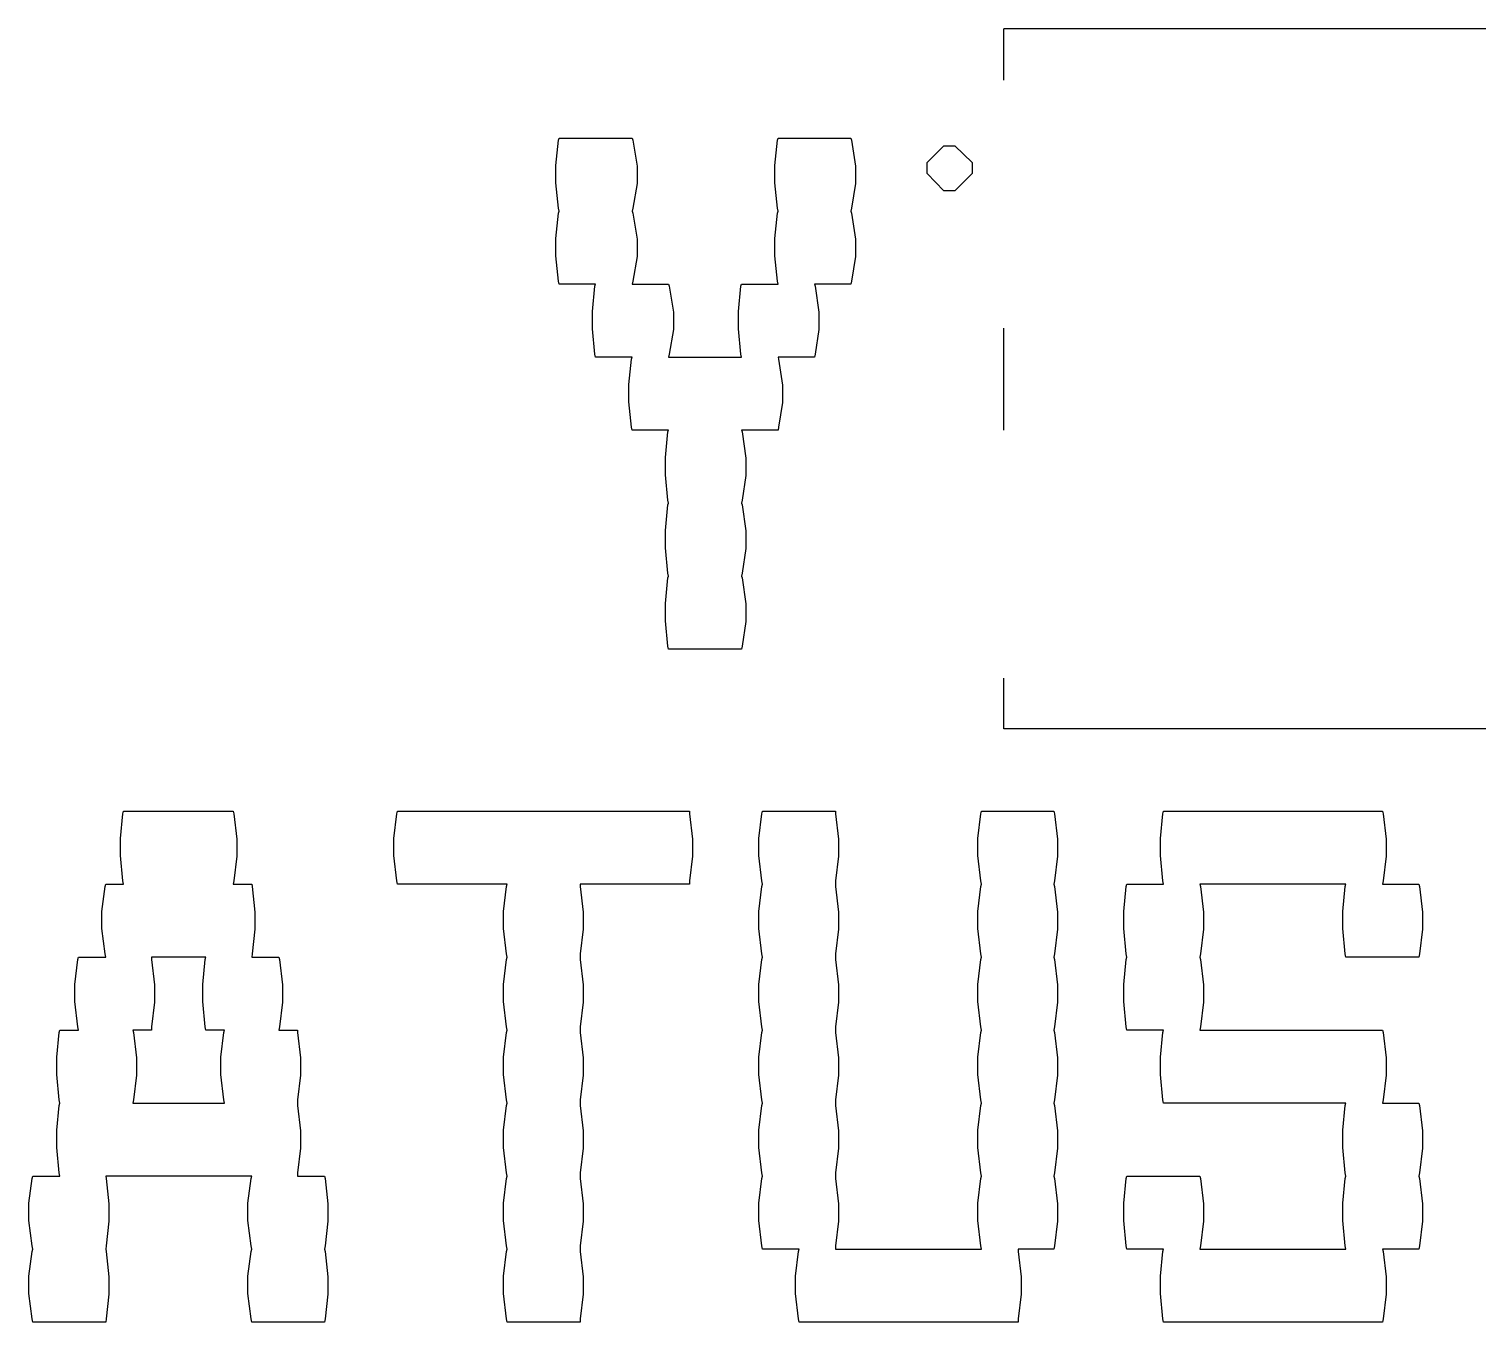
# Model space of a CAD drawing. Extents: x 0 to 132, y 0 to 98.
# Drawn here: x 34.645 to 37.871, y 54.527 to 57.409 of the extents above; entities that cross this region are included whole.
import ezdxf

# ---------------------------------------------------------------- set-up
doc = ezdxf.new("R2010")
doc.units = 0
doc.layers.get('0').update_dxf_attribs({"linetype": 'CONTINUOUS'})

msp = doc.modelspace()

# ---------------------------------------------------------------- linework, layer by layer
at = {"color": 0}
for p, q in [((36.8169, 57.2946), (36.8169, 57.4089)), ((38.4761, 57.4089), (36.8169, 57.4089)), ((35.8193, 57.1045), (35.8249, 57.1609)), ((35.8249, 57.1609), (35.8263, 57.1652)), ((35.8263, 57.1652), (35.989, 57.1652)), ((35.989, 57.1652), (35.9904, 57.1609)), ((35.9904, 57.1609), (35.9999, 57.1031)), ((36.3072, 57.1045), (36.3128, 57.1609)), ((36.3128, 57.1609), (36.3142, 57.1652)), ((36.3142, 57.1652), (36.4765, 57.1652)), ((36.4765, 57.1652), (36.4779, 57.1609)), ((36.4779, 57.1609), (36.4864, 57.1031)), ((36.6462, 57.1115), (36.6832, 57.1486)), ((36.6832, 57.1486), (36.6959, 57.1486)), ((36.6959, 57.1486), (36.7083, 57.1486)), ((36.7083, 57.1486), (36.7467, 57.1115)), ((35.8193, 57.084), (35.8193, 57.1045)), ((35.9999, 57.1031), (35.9999, 57.084)), ((36.3072, 57.084), (36.3072, 57.1045)), ((36.4864, 57.1031), (36.4864, 57.084)), ((36.6462, 57.0988), (36.6462, 57.1115)), ((36.7467, 57.1115), (36.7467, 57.0988)), ((35.8193, 57.066), (35.8193, 57.084)), ((35.9999, 57.084), (35.9999, 57.0646)), ((36.3072, 57.066), (36.3072, 57.084)), ((36.4864, 57.084), (36.4864, 57.0646)), ((36.6462, 57.0865), (36.6462, 57.0988)), ((36.6832, 57.048), (36.6462, 57.0865)), ((36.7467, 57.0865), (36.7083, 57.048)), ((36.7467, 57.0988), (36.7467, 57.0865)), ((35.8249, 57.0096), (35.8193, 57.066)), ((35.9999, 57.0646), (35.9904, 57.0096)), ((36.3128, 57.0096), (36.3072, 57.066)), ((36.4864, 57.0646), (36.4779, 57.0096)), ((36.6959, 57.048), (36.6832, 57.048)), ((36.7083, 57.048), (36.6959, 57.048)), ((35.8263, 57.0025), (35.8249, 57.0096)), ((35.9904, 57.0096), (35.989, 57.0025)), ((36.3142, 57.0025), (36.3128, 57.0096)), ((36.4779, 57.0096), (36.4765, 57.0025)), ((35.8193, 56.9419), (35.8249, 56.9983)), ((35.8249, 56.9983), (35.8263, 57.0025)), ((35.989, 57.0025), (35.9904, 56.9983)), ((35.9904, 56.9983), (35.9999, 56.9405)), ((36.3072, 56.9419), (36.3128, 56.9983)), ((36.3128, 56.9983), (36.3142, 57.0025)), ((36.4765, 57.0025), (36.4779, 56.9983)), ((36.4779, 56.9983), (36.4864, 56.9405)), ((35.8193, 56.9214), (35.8193, 56.9419)), ((36.3072, 56.9214), (36.3072, 56.9419)), ((35.8193, 56.9034), (35.8193, 56.9214)), ((35.9999, 56.9405), (35.9999, 56.9214)), ((35.9999, 56.9214), (35.9999, 56.902)), ((36.3072, 56.9034), (36.3072, 56.9214)), ((36.4864, 56.9405), (36.4864, 56.9214)), ((36.4864, 56.9214), (36.4864, 56.902)), ((35.8249, 56.847), (35.8193, 56.9034)), ((35.9999, 56.902), (35.9904, 56.847)), ((36.3128, 56.847), (36.3072, 56.9034)), ((36.4864, 56.902), (36.4779, 56.847)), ((35.8263, 56.8399), (35.8249, 56.847)), ((35.9904, 56.847), (35.989, 56.8399)), ((36.3142, 56.8399), (36.3128, 56.847)), ((36.4779, 56.847), (36.4765, 56.8399)), ((35.9075, 56.8399), (35.8263, 56.8399)), ((35.9008, 56.7792), (35.9061, 56.8357)), ((35.9061, 56.8357), (35.9075, 56.8399)), ((35.989, 56.8399), (36.0701, 56.8399)), ((36.0701, 56.8399), (36.0715, 56.8357)), ((36.0715, 56.8357), (36.0811, 56.7778)), ((36.226, 56.7792), (36.2313, 56.8357)), ((36.2313, 56.8357), (36.2327, 56.8399)), ((36.2327, 56.8399), (36.3142, 56.8399)), ((36.4765, 56.8399), (36.3954, 56.8399)), ((36.3954, 56.8399), (36.3968, 56.8357)), ((36.3968, 56.8357), (36.4049, 56.7778)), ((35.9008, 56.7588), (35.9008, 56.7792)), ((35.9008, 56.7408), (35.9008, 56.7588)), ((36.0811, 56.7778), (36.0811, 56.7588)), ((36.0811, 56.7588), (36.0811, 56.7394)), ((36.226, 56.7588), (36.226, 56.7792)), ((36.226, 56.7408), (36.226, 56.7588)), ((36.4049, 56.7778), (36.4049, 56.7588)), ((36.4049, 56.7588), (36.4049, 56.7394)), ((35.9061, 56.6843), (35.9008, 56.7408)), ((36.0811, 56.7394), (36.0715, 56.6843)), ((36.2313, 56.6843), (36.226, 56.7408)), ((36.4049, 56.7394), (36.3968, 56.6843)), ((36.8169, 56.5146), (36.8169, 56.7422)), ((35.9075, 56.6773), (35.9061, 56.6843)), ((36.0715, 56.6843), (36.0701, 56.6773)), ((36.2327, 56.6773), (36.2313, 56.6843)), ((36.3968, 56.6843), (36.3954, 56.6773)), ((35.989, 56.6773), (35.9075, 56.6773)), ((35.9819, 56.6166), (35.9876, 56.673)), ((35.9876, 56.673), (35.989, 56.6773)), ((36.0701, 56.6773), (36.2327, 56.6773)), ((36.3954, 56.6773), (36.3142, 56.6773)), ((36.3142, 56.6773), (36.3153, 56.673)), ((36.3153, 56.673), (36.3238, 56.6152)), ((35.9819, 56.5961), (35.9819, 56.6166)), ((35.9819, 56.5781), (35.9819, 56.5961)), ((36.3238, 56.6152), (36.3238, 56.5961)), ((36.3238, 56.5961), (36.3238, 56.5767)), ((35.9876, 56.5217), (35.9819, 56.5781)), ((36.3238, 56.5767), (36.3153, 56.5217)), ((35.989, 56.5146), (35.9876, 56.5217)), ((36.0701, 56.5146), (35.989, 56.5146)), ((36.0634, 56.454), (36.0687, 56.5108)), ((36.0687, 56.5108), (36.0701, 56.5146)), ((36.3142, 56.5146), (36.2327, 56.5146)), ((36.2327, 56.5146), (36.2342, 56.5108)), ((36.2342, 56.5108), (36.2423, 56.4526)), ((36.3153, 56.5217), (36.3142, 56.5146)), ((36.0634, 56.4335), (36.0634, 56.454)), ((36.0634, 56.4155), (36.0634, 56.4335)), ((36.2423, 56.4526), (36.2423, 56.4335)), ((36.2423, 56.4335), (36.2423, 56.4141)), ((36.0687, 56.3591), (36.0634, 56.4155)), ((36.2423, 56.4141), (36.2342, 56.3591)), ((36.0634, 56.2913), (36.0687, 56.3481)), ((36.0701, 56.352), (36.0687, 56.3591)), ((36.0687, 56.3481), (36.0701, 56.352)), ((36.2342, 56.3591), (36.2327, 56.352)), ((36.2327, 56.352), (36.2342, 56.3481)), ((36.2342, 56.3481), (36.2423, 56.2903)), ((36.0634, 56.2709), (36.0634, 56.2913)), ((36.0634, 56.2529), (36.0634, 56.2709)), ((36.2423, 56.2903), (36.2423, 56.2709)), ((36.2423, 56.2709), (36.2423, 56.2515)), ((36.0687, 56.1964), (36.0634, 56.2529)), ((36.2423, 56.2515), (36.2342, 56.1964)), ((36.0634, 56.1287), (36.0687, 56.1855)), ((36.0701, 56.1894), (36.0687, 56.1964)), ((36.0687, 56.1855), (36.0701, 56.1894)), ((36.2342, 56.1964), (36.2327, 56.1894)), ((36.2327, 56.1894), (36.2342, 56.1855)), ((36.2342, 56.1855), (36.2423, 56.1277)), ((36.0634, 56.1082), (36.0634, 56.1287)), ((36.0634, 56.0903), (36.0634, 56.1082)), ((36.2423, 56.1277), (36.2423, 56.1082)), ((36.2423, 56.1082), (36.2423, 56.0888)), ((36.0687, 56.0338), (36.0634, 56.0903)), ((36.2423, 56.0888), (36.2342, 56.0338)), ((36.0701, 56.0268), (36.0687, 56.0338)), ((36.2327, 56.0268), (36.0701, 56.0268)), ((36.2342, 56.0338), (36.2327, 56.0268)), ((36.8169, 55.8493), (36.8169, 55.9622)), ((38.4761, 55.8493), (36.8169, 55.8493)), ((34.8492, 55.6052), (34.8547, 55.6602)), ((34.8547, 55.6602), (34.8561, 55.6659)), ((34.8561, 55.6659), (35.1, 55.6659)), ((35.1, 55.6659), (35.1014, 55.6602)), ((35.1014, 55.6602), (35.1083, 55.6038)), ((35.4584, 55.6052), (35.4651, 55.6602)), ((35.4651, 55.6602), (35.4665, 55.6659)), ((35.4665, 55.6659), (36.117, 55.6659)), ((36.117, 55.6659), (36.117, 55.6602)), ((36.117, 55.6602), (36.1237, 55.6038)), ((36.2712, 55.6052), (36.2783, 55.6602)), ((36.2783, 55.6602), (36.2797, 55.6659)), ((36.2797, 55.6659), (36.4423, 55.6659)), ((36.4423, 55.6659), (36.4423, 55.6602)), ((36.4423, 55.6602), (36.449, 55.6038)), ((36.7591, 55.6052), (36.7661, 55.6602)), ((36.7661, 55.6602), (36.7676, 55.6659)), ((36.7676, 55.6659), (36.9288, 55.6659)), ((36.9288, 55.6659), (36.9302, 55.6602)), ((36.9302, 55.6602), (36.9369, 55.6038)), ((37.1658, 55.6052), (37.1711, 55.6602)), ((37.1711, 55.6602), (37.1725, 55.6659)), ((37.1725, 55.6659), (37.6604, 55.6659)), ((37.6604, 55.6659), (37.6619, 55.6602)), ((37.6619, 55.6602), (37.6686, 55.6038)), ((34.8492, 55.5847), (34.8492, 55.6052)), ((35.1083, 55.6038), (35.1083, 55.5847)), ((35.4584, 55.5847), (35.4584, 55.6052)), ((36.1237, 55.6038), (36.1237, 55.5847)), ((36.2712, 55.5847), (36.2712, 55.6052)), ((36.449, 55.6038), (36.449, 55.5847)), ((36.7591, 55.5847), (36.7591, 55.6052)), ((36.9369, 55.6038), (36.9369, 55.5847)), ((37.1658, 55.5847), (37.1658, 55.6052)), ((37.6686, 55.6038), (37.6686, 55.5847)), ((34.8492, 55.5667), (34.8492, 55.5847)), ((34.8547, 55.5103), (34.8492, 55.5667)), ((35.1083, 55.5653), (35.1014, 55.5103)), ((35.1083, 55.5847), (35.1083, 55.5653)), ((35.4584, 55.5667), (35.4584, 55.5847)), ((35.4651, 55.5103), (35.4584, 55.5667)), ((36.1237, 55.5653), (36.117, 55.5103)), ((36.1237, 55.5847), (36.1237, 55.5653)), ((36.2712, 55.5667), (36.2712, 55.5847)), ((36.2783, 55.5103), (36.2712, 55.5667)), ((36.449, 55.5653), (36.4423, 55.5103)), ((36.449, 55.5847), (36.449, 55.5653)), ((36.7591, 55.5667), (36.7591, 55.5847)), ((36.7661, 55.5103), (36.7591, 55.5667)), ((36.9369, 55.5653), (36.9302, 55.5103)), ((36.9369, 55.5847), (36.9369, 55.5653)), ((37.1658, 55.5667), (37.1658, 55.5847)), ((37.1711, 55.5103), (37.1658, 55.5667)), ((37.6686, 55.5653), (37.6619, 55.5103)), ((37.6686, 55.5847), (37.6686, 55.5653)), ((34.8079, 55.4426), (34.8148, 55.4976)), ((34.8148, 55.4976), (34.8161, 55.5032)), ((34.8161, 55.5032), (34.8561, 55.5032)), ((34.8561, 55.5032), (34.8547, 55.5103)), ((35.1014, 55.5103), (35.1, 55.5032)), ((35.1, 55.5032), (35.1414, 55.5032)), ((35.1414, 55.5032), (35.1427, 55.4976)), ((35.1427, 55.4976), (35.1482, 55.4411)), ((35.4665, 55.5032), (35.4651, 55.5103)), ((35.7106, 55.5032), (35.4665, 55.5032)), ((35.7022, 55.4426), (35.7092, 55.4976)), ((35.7092, 55.4976), (35.7106, 55.5032)), ((36.117, 55.5032), (35.8733, 55.5032)), ((35.8733, 55.5032), (35.8733, 55.4976)), ((35.8733, 55.4976), (35.88, 55.4411)), ((36.117, 55.5103), (36.117, 55.5032)), ((36.2712, 55.4426), (36.2783, 55.4976)), ((36.2797, 55.5032), (36.2783, 55.5103)), ((36.2783, 55.4976), (36.2797, 55.5032)), ((36.4423, 55.5103), (36.4423, 55.5032)), ((36.4423, 55.5032), (36.4423, 55.4976)), ((36.4423, 55.4976), (36.449, 55.4411)), ((36.7591, 55.4426), (36.7661, 55.4976)), ((36.7676, 55.5032), (36.7661, 55.5103)), ((36.7661, 55.4976), (36.7676, 55.5032)), ((36.9302, 55.5103), (36.9288, 55.5032)), ((36.9288, 55.5032), (36.9302, 55.4976)), ((36.9302, 55.4976), (36.9369, 55.4411)), ((37.0844, 55.4426), (37.09, 55.4976)), ((37.09, 55.4976), (37.0914, 55.5032)), ((37.0914, 55.5032), (37.1725, 55.5032)), ((37.1725, 55.5032), (37.1711, 55.5103)), ((37.5789, 55.5032), (37.254, 55.5032)), ((37.254, 55.5032), (37.2551, 55.4976)), ((37.2551, 55.4976), (37.2622, 55.4411)), ((37.5722, 55.4426), (37.5779, 55.4976)), ((37.5779, 55.4976), (37.5789, 55.5032)), ((37.6619, 55.5103), (37.6604, 55.5032)), ((37.6604, 55.5032), (37.7416, 55.5032)), ((37.7416, 55.5032), (37.743, 55.4976)), ((37.743, 55.4976), (37.75, 55.4411)), ((34.8079, 55.4221), (34.8079, 55.4426)), ((35.1482, 55.4411), (35.1482, 55.4221)), ((35.7022, 55.4221), (35.7022, 55.4426)), ((35.88, 55.4411), (35.88, 55.4221)), ((36.2712, 55.4221), (36.2712, 55.4426)), ((36.449, 55.4411), (36.449, 55.4221)), ((36.7591, 55.4221), (36.7591, 55.4426)), ((36.9369, 55.4411), (36.9369, 55.4221)), ((37.0844, 55.4221), (37.0844, 55.4426)), ((37.2622, 55.4411), (37.2622, 55.4221)), ((37.5722, 55.4221), (37.5722, 55.4426)), ((37.75, 55.4411), (37.75, 55.4221)), ((34.8079, 55.4041), (34.8079, 55.4221)), ((34.8148, 55.3477), (34.8079, 55.4041)), ((35.1482, 55.4027), (35.1427, 55.3477)), ((35.1482, 55.4221), (35.1482, 55.4027)), ((35.7022, 55.4041), (35.7022, 55.4221)), ((35.7092, 55.3477), (35.7022, 55.4041)), ((35.88, 55.4027), (35.8733, 55.3477)), ((35.88, 55.4221), (35.88, 55.4027)), ((36.2712, 55.4041), (36.2712, 55.4221)), ((36.2783, 55.3477), (36.2712, 55.4041)), ((36.449, 55.4027), (36.4423, 55.3477)), ((36.449, 55.4221), (36.449, 55.4027)), ((36.7591, 55.4041), (36.7591, 55.4221)), ((36.7661, 55.3477), (36.7591, 55.4041)), ((36.9369, 55.4027), (36.9302, 55.3477)), ((36.9369, 55.4221), (36.9369, 55.4027)), ((37.0844, 55.4041), (37.0844, 55.4221)), ((37.09, 55.3477), (37.0844, 55.4041)), ((37.2622, 55.4027), (37.2551, 55.3477)), ((37.2622, 55.4221), (37.2622, 55.4027)), ((37.5722, 55.4041), (37.5722, 55.4221)), ((37.5779, 55.3477), (37.5722, 55.4041)), ((37.75, 55.4027), (37.743, 55.3477)), ((37.75, 55.4221), (37.75, 55.4027)), ((34.7472, 55.2799), (34.7541, 55.335)), ((34.7541, 55.335), (34.7555, 55.3406)), ((34.7555, 55.3406), (34.8161, 55.3406)), ((34.8161, 55.3406), (34.8148, 55.3477)), ((35.0394, 55.3406), (34.9181, 55.3406)), ((34.9181, 55.3406), (34.9181, 55.335)), ((34.9181, 55.335), (34.925, 55.2785)), ((35.0325, 55.2799), (35.038, 55.335)), ((35.038, 55.335), (35.0394, 55.3406)), ((35.1427, 55.3477), (35.1414, 55.3406)), ((35.1414, 55.3406), (35.202, 55.3406)), ((35.202, 55.3406), (35.2034, 55.335)), ((35.2034, 55.335), (35.2103, 55.2785)), ((35.7022, 55.2799), (35.7092, 55.335)), ((35.7106, 55.3406), (35.7092, 55.3477)), ((35.7092, 55.335), (35.7106, 55.3406)), ((35.8733, 55.3477), (35.8733, 55.3406)), ((35.8733, 55.3406), (35.8733, 55.335)), ((35.8733, 55.335), (35.88, 55.2785)), ((36.2712, 55.2799), (36.2783, 55.335)), ((36.2797, 55.3406), (36.2783, 55.3477)), ((36.2783, 55.335), (36.2797, 55.3406)), ((36.4423, 55.3477), (36.4423, 55.3406)), ((36.4423, 55.3406), (36.4423, 55.335)), ((36.4423, 55.335), (36.449, 55.2785)), ((36.7591, 55.2799), (36.7661, 55.335)), ((36.7676, 55.3406), (36.7661, 55.3477)), ((36.7661, 55.335), (36.7676, 55.3406)), ((36.9302, 55.3477), (36.9288, 55.3406)), ((36.9288, 55.3406), (36.9302, 55.335)), ((36.9302, 55.335), (36.9369, 55.2785)), ((37.0844, 55.2799), (37.09, 55.335)), ((37.0914, 55.3406), (37.09, 55.3477)), ((37.09, 55.335), (37.0914, 55.3406)), ((37.2551, 55.3477), (37.254, 55.3406)), ((37.254, 55.3406), (37.2551, 55.335)), ((37.2551, 55.335), (37.2622, 55.2785)), ((37.5789, 55.3406), (37.5779, 55.3477)), ((37.7416, 55.3406), (37.5789, 55.3406)), ((37.743, 55.3477), (37.7416, 55.3406)), ((34.7472, 55.2595), (34.7472, 55.2799)), ((34.925, 55.2785), (34.925, 55.2595)), ((35.0325, 55.2595), (35.0325, 55.2799)), ((35.2103, 55.2785), (35.2103, 55.2595)), ((35.7022, 55.2595), (35.7022, 55.2799)), ((35.88, 55.2785), (35.88, 55.2595)), ((36.2712, 55.2595), (36.2712, 55.2799)), ((36.449, 55.2785), (36.449, 55.2595)), ((36.7591, 55.2595), (36.7591, 55.2799)), ((36.9369, 55.2785), (36.9369, 55.2595)), ((37.0844, 55.2595), (37.0844, 55.2799)), ((37.2622, 55.2785), (37.2622, 55.2595)), ((34.7472, 55.2415), (34.7472, 55.2595)), ((34.7541, 55.185), (34.7472, 55.2415)), ((34.925, 55.2401), (34.9181, 55.185)), ((34.925, 55.2595), (34.925, 55.2401)), ((35.0325, 55.2415), (35.0325, 55.2595)), ((35.038, 55.185), (35.0325, 55.2415)), ((35.2103, 55.2401), (35.2034, 55.185)), ((35.2103, 55.2595), (35.2103, 55.2401)), ((35.7022, 55.2415), (35.7022, 55.2595)), ((35.7092, 55.185), (35.7022, 55.2415)), ((35.88, 55.2401), (35.8733, 55.185)), ((35.88, 55.2595), (35.88, 55.2401)), ((36.2712, 55.2415), (36.2712, 55.2595)), ((36.2783, 55.185), (36.2712, 55.2415)), ((36.449, 55.2401), (36.4423, 55.185)), ((36.449, 55.2595), (36.449, 55.2401)), ((36.7591, 55.2415), (36.7591, 55.2595)), ((36.7661, 55.185), (36.7591, 55.2415)), ((36.9369, 55.2401), (36.9302, 55.185)), ((36.9369, 55.2595), (36.9369, 55.2401)), ((37.0844, 55.2415), (37.0844, 55.2595)), ((37.09, 55.185), (37.0844, 55.2415)), ((37.2622, 55.2401), (37.2551, 55.185)), ((37.2622, 55.2595), (37.2622, 55.2401)), ((34.7073, 55.1173), (34.7128, 55.1727)), ((34.7128, 55.1727), (34.7141, 55.178)), ((34.7141, 55.178), (34.7555, 55.178)), ((34.7555, 55.178), (34.7541, 55.185)), ((34.9181, 55.178), (34.8768, 55.178)), ((34.8768, 55.178), (34.8782, 55.1727)), ((34.8782, 55.1727), (34.885, 55.1159)), ((34.9181, 55.185), (34.9181, 55.178)), ((35.0394, 55.178), (35.038, 55.185)), ((35.0807, 55.178), (35.0394, 55.178)), ((35.0725, 55.1173), (35.0793, 55.1727)), ((35.0793, 55.1727), (35.0807, 55.178)), ((35.2034, 55.185), (35.202, 55.178)), ((35.202, 55.178), (35.2433, 55.178)), ((35.2433, 55.178), (35.2433, 55.1727)), ((35.2433, 55.1727), (35.2502, 55.1159)), ((35.7022, 55.1173), (35.7092, 55.1727)), ((35.7106, 55.178), (35.7092, 55.185)), ((35.7092, 55.1727), (35.7106, 55.178)), ((35.8733, 55.185), (35.8733, 55.178)), ((35.8733, 55.178), (35.8733, 55.1727)), ((35.8733, 55.1727), (35.88, 55.1159)), ((36.2712, 55.1173), (36.2783, 55.1727)), ((36.2797, 55.178), (36.2783, 55.185)), ((36.2783, 55.1727), (36.2797, 55.178)), ((36.4423, 55.185), (36.4423, 55.178)), ((36.4423, 55.178), (36.4423, 55.1727)), ((36.4423, 55.1727), (36.449, 55.1159)), ((36.7591, 55.1173), (36.7661, 55.1727)), ((36.7676, 55.178), (36.7661, 55.185)), ((36.7661, 55.1727), (36.7676, 55.178)), ((36.9302, 55.185), (36.9288, 55.178)), ((36.9288, 55.178), (36.9302, 55.1727)), ((36.9302, 55.1727), (36.9369, 55.1159)), ((37.0914, 55.178), (37.09, 55.185)), ((37.1725, 55.178), (37.0914, 55.178)), ((37.1658, 55.1173), (37.1711, 55.1727)), ((37.1711, 55.1727), (37.1725, 55.178)), ((37.2551, 55.185), (37.254, 55.178)), ((37.254, 55.178), (37.6604, 55.178)), ((37.6604, 55.178), (37.6619, 55.1727)), ((37.6619, 55.1727), (37.6686, 55.1159)), ((34.7073, 55.0968), (34.7073, 55.1173)), ((34.885, 55.1159), (34.885, 55.0968)), ((35.0725, 55.0968), (35.0725, 55.1173)), ((35.2502, 55.1159), (35.2502, 55.0968)), ((35.7022, 55.0968), (35.7022, 55.1173)), ((35.88, 55.1159), (35.88, 55.0968)), ((36.2712, 55.0968), (36.2712, 55.1173)), ((36.449, 55.1159), (36.449, 55.0968)), ((36.7591, 55.0968), (36.7591, 55.1173)), ((36.9369, 55.1159), (36.9369, 55.0968)), ((37.1658, 55.0968), (37.1658, 55.1173)), ((37.6686, 55.1159), (37.6686, 55.0968)), ((34.7073, 55.0788), (34.7073, 55.0968)), ((34.7128, 55.0224), (34.7073, 55.0788)), ((34.885, 55.0774), (34.8782, 55.0224)), ((34.885, 55.0968), (34.885, 55.0774)), ((35.0725, 55.0788), (35.0725, 55.0968)), ((35.0793, 55.0224), (35.0725, 55.0788)), ((35.2502, 55.0774), (35.2433, 55.0224)), ((35.2502, 55.0968), (35.2502, 55.0774)), ((35.7022, 55.0788), (35.7022, 55.0968)), ((35.7092, 55.0224), (35.7022, 55.0788)), ((35.88, 55.0774), (35.8733, 55.0224)), ((35.88, 55.0968), (35.88, 55.0774)), ((36.2712, 55.0788), (36.2712, 55.0968)), ((36.2783, 55.0224), (36.2712, 55.0788)), ((36.449, 55.0774), (36.4423, 55.0224)), ((36.449, 55.0968), (36.449, 55.0774)), ((36.7591, 55.0788), (36.7591, 55.0968)), ((36.7661, 55.0224), (36.7591, 55.0788)), ((36.9369, 55.0774), (36.9302, 55.0224)), ((36.9369, 55.0968), (36.9369, 55.0774)), ((37.1658, 55.0788), (37.1658, 55.0968)), ((37.1711, 55.0224), (37.1658, 55.0788)), ((37.6686, 55.0774), (37.6619, 55.0224)), ((37.6686, 55.0968), (37.6686, 55.0774)), ((34.7073, 54.9547), (34.7128, 55.0101)), ((34.7141, 55.0153), (34.7128, 55.0224)), ((34.7128, 55.0101), (34.7141, 55.0153)), ((34.8782, 55.0224), (34.8768, 55.0153)), ((34.8768, 55.0153), (35.0807, 55.0153)), ((35.0807, 55.0153), (35.0793, 55.0224)), ((35.2433, 55.0224), (35.2433, 55.0153)), ((35.2433, 55.0153), (35.2433, 55.0101)), ((35.2433, 55.0101), (35.2502, 54.9533)), ((35.7022, 54.9547), (35.7092, 55.0101)), ((35.7106, 55.0153), (35.7092, 55.0224)), ((35.7092, 55.0101), (35.7106, 55.0153)), ((35.8733, 55.0224), (35.8733, 55.0153)), ((35.8733, 55.0153), (35.8733, 55.0101)), ((35.8733, 55.0101), (35.88, 54.9533)), ((36.2712, 54.9547), (36.2783, 55.0101)), ((36.2797, 55.0153), (36.2783, 55.0224)), ((36.2783, 55.0101), (36.2797, 55.0153)), ((36.4423, 55.0224), (36.4423, 55.0153)), ((36.4423, 55.0153), (36.4423, 55.0101)), ((36.4423, 55.0101), (36.449, 54.9533)), ((36.7591, 54.9547), (36.7661, 55.0101)), ((36.7676, 55.0153), (36.7661, 55.0224)), ((36.7661, 55.0101), (36.7676, 55.0153)), ((36.9302, 55.0224), (36.9288, 55.0153)), ((36.9288, 55.0153), (36.9302, 55.0101)), ((36.9302, 55.0101), (36.9369, 54.9533)), ((37.1725, 55.0153), (37.1711, 55.0224)), ((37.5789, 55.0153), (37.1725, 55.0153)), ((37.5722, 54.9547), (37.5779, 55.0101)), ((37.5779, 55.0101), (37.5789, 55.0153)), ((37.6619, 55.0224), (37.6604, 55.0153)), ((37.6604, 55.0153), (37.7416, 55.0153)), ((37.7416, 55.0153), (37.743, 55.0101)), ((37.743, 55.0101), (37.75, 54.9533)), ((34.7073, 54.9342), (34.7073, 54.9547)), ((35.2502, 54.9533), (35.2502, 54.9342)), ((35.7022, 54.9342), (35.7022, 54.9547)), ((35.88, 54.9533), (35.88, 54.9342)), ((36.2712, 54.9342), (36.2712, 54.9547)), ((36.449, 54.9533), (36.449, 54.9342)), ((36.7591, 54.9342), (36.7591, 54.9547)), ((36.9369, 54.9533), (36.9369, 54.9342)), ((37.5722, 54.9342), (37.5722, 54.9547)), ((37.75, 54.9533), (37.75, 54.9342)), ((34.7073, 54.9162), (34.7073, 54.9342)), ((34.7128, 54.8598), (34.7073, 54.9162)), ((35.2502, 54.9148), (35.2433, 54.8598)), ((35.2502, 54.9342), (35.2502, 54.9148)), ((35.7022, 54.9162), (35.7022, 54.9342)), ((35.7092, 54.8598), (35.7022, 54.9162)), ((35.88, 54.9148), (35.8733, 54.8598)), ((35.88, 54.9342), (35.88, 54.9148)), ((36.2712, 54.9162), (36.2712, 54.9342)), ((36.2783, 54.8598), (36.2712, 54.9162)), ((36.449, 54.9148), (36.4423, 54.8598)), ((36.449, 54.9342), (36.449, 54.9148)), ((36.7591, 54.9162), (36.7591, 54.9342)), ((36.7661, 54.8598), (36.7591, 54.9162)), ((36.9369, 54.9148), (36.9302, 54.8598)), ((36.9369, 54.9342), (36.9369, 54.9148)), ((37.5722, 54.9162), (37.5722, 54.9342)), ((37.5779, 54.8598), (37.5722, 54.9162)), ((37.75, 54.9148), (37.743, 54.8598)), ((37.75, 54.9342), (37.75, 54.9148)), ((34.6452, 54.792), (34.6522, 54.8474)), ((34.6522, 54.8474), (34.6535, 54.8527)), ((34.6535, 54.8527), (34.7141, 54.8527)), ((34.7141, 54.8527), (34.7128, 54.8598)), ((35.1414, 54.8527), (34.8161, 54.8527)), ((34.8161, 54.8527), (34.8175, 54.8474)), ((34.8175, 54.8474), (34.823, 54.791)), ((35.1331, 54.792), (35.14, 54.8474)), ((35.14, 54.8474), (35.1414, 54.8527)), ((35.2433, 54.8598), (35.2433, 54.8527)), ((35.2433, 54.8527), (35.3039, 54.8527)), ((35.3039, 54.8527), (35.3053, 54.8474)), ((35.3053, 54.8474), (35.3109, 54.791)), ((35.7022, 54.792), (35.7092, 54.8474)), ((35.7106, 54.8527), (35.7092, 54.8598)), ((35.7092, 54.8474), (35.7106, 54.8527)), ((35.8733, 54.8598), (35.8733, 54.8527)), ((35.8733, 54.8527), (35.8733, 54.8474)), ((35.8733, 54.8474), (35.88, 54.791)), ((36.2712, 54.792), (36.2783, 54.8474)), ((36.2797, 54.8527), (36.2783, 54.8598)), ((36.2783, 54.8474), (36.2797, 54.8527)), ((36.4423, 54.8598), (36.4423, 54.8527)), ((36.4423, 54.8527), (36.4423, 54.8474)), ((36.4423, 54.8474), (36.449, 54.791)), ((36.7591, 54.792), (36.7661, 54.8474)), ((36.7676, 54.8527), (36.7661, 54.8598)), ((36.7661, 54.8474), (36.7676, 54.8527)), ((36.9302, 54.8598), (36.9288, 54.8527)), ((36.9288, 54.8527), (36.9302, 54.8474)), ((36.9302, 54.8474), (36.9369, 54.791)), ((37.0844, 54.792), (37.09, 54.8474)), ((37.09, 54.8474), (37.0914, 54.8527)), ((37.0914, 54.8527), (37.254, 54.8527)), ((37.254, 54.8527), (37.2551, 54.8474)), ((37.2551, 54.8474), (37.2622, 54.791)), ((37.5722, 54.792), (37.5779, 54.8474)), ((37.5789, 54.8527), (37.5779, 54.8598)), ((37.5779, 54.8474), (37.5789, 54.8527)), ((37.743, 54.8598), (37.7416, 54.8527)), ((37.7416, 54.8527), (37.743, 54.8474)), ((37.743, 54.8474), (37.75, 54.791)), ((34.6452, 54.7716), (34.6452, 54.792)), ((34.823, 54.791), (34.823, 54.7716)), ((35.1331, 54.7716), (35.1331, 54.792)), ((35.3109, 54.791), (35.3109, 54.7716)), ((35.7022, 54.7716), (35.7022, 54.792)), ((35.88, 54.791), (35.88, 54.7716)), ((36.2712, 54.7716), (36.2712, 54.792)), ((36.449, 54.791), (36.449, 54.7716)), ((36.7591, 54.7716), (36.7591, 54.792)), ((36.9369, 54.791), (36.9369, 54.7716)), ((37.0844, 54.7716), (37.0844, 54.792)), ((37.2622, 54.791), (37.2622, 54.7716)), ((37.5722, 54.7716), (37.5722, 54.792)), ((37.75, 54.791), (37.75, 54.7716)), ((34.6452, 54.7536), (34.6452, 54.7716)), ((34.6522, 54.6971), (34.6452, 54.7536)), ((34.823, 54.7522), (34.8175, 54.6971)), ((34.823, 54.7716), (34.823, 54.7522)), ((35.1331, 54.7536), (35.1331, 54.7716)), ((35.14, 54.6971), (35.1331, 54.7536)), ((35.3109, 54.7522), (35.3053, 54.6971)), ((35.3109, 54.7716), (35.3109, 54.7522)), ((35.7022, 54.7536), (35.7022, 54.7716)), ((35.7092, 54.6971), (35.7022, 54.7536)), ((35.88, 54.7522), (35.8733, 54.6971)), ((35.88, 54.7716), (35.88, 54.7522)), ((36.2712, 54.7536), (36.2712, 54.7716)), ((36.2783, 54.6971), (36.2712, 54.7536)), ((36.449, 54.7522), (36.4423, 54.6971)), ((36.449, 54.7716), (36.449, 54.7522)), ((36.7591, 54.7536), (36.7591, 54.7716)), ((36.7661, 54.6971), (36.7591, 54.7536)), ((36.9369, 54.7522), (36.9302, 54.6971)), ((36.9369, 54.7716), (36.9369, 54.7522)), ((37.0844, 54.7536), (37.0844, 54.7716)), ((37.09, 54.6971), (37.0844, 54.7536)), ((37.2622, 54.7522), (37.2551, 54.6971)), ((37.2622, 54.7716), (37.2622, 54.7522)), ((37.5722, 54.7536), (37.5722, 54.7716)), ((37.5779, 54.6971), (37.5722, 54.7536)), ((37.75, 54.7522), (37.743, 54.6971)), ((37.75, 54.7716), (37.75, 54.7522)), ((34.6452, 54.6294), (34.6522, 54.6848)), ((34.6535, 54.6901), (34.6522, 54.6971)), ((34.6522, 54.6848), (34.6535, 54.6901)), ((34.8175, 54.6971), (34.8161, 54.6901)), ((34.8161, 54.6901), (34.8175, 54.6848)), ((34.8175, 54.6848), (34.823, 54.6283)), ((35.1331, 54.6294), (35.14, 54.6848)), ((35.1414, 54.6901), (35.14, 54.6971)), ((35.14, 54.6848), (35.1414, 54.6901)), ((35.3053, 54.6971), (35.3039, 54.6901)), ((35.3039, 54.6901), (35.3053, 54.6848)), ((35.3053, 54.6848), (35.3109, 54.6283)), ((35.7022, 54.6294), (35.7092, 54.6848)), ((35.7106, 54.6901), (35.7092, 54.6971)), ((35.7092, 54.6848), (35.7106, 54.6901)), ((35.8733, 54.6971), (35.8733, 54.6901)), ((35.8733, 54.6901), (35.8733, 54.6848)), ((35.8733, 54.6848), (35.88, 54.6283)), ((36.2797, 54.6901), (36.2783, 54.6971)), ((36.3608, 54.6901), (36.2797, 54.6901)), ((36.3527, 54.6294), (36.3594, 54.6848)), ((36.3594, 54.6848), (36.3608, 54.6901)), ((36.4423, 54.6971), (36.4423, 54.6901)), ((36.4423, 54.6901), (36.7676, 54.6901)), ((36.7676, 54.6901), (36.7661, 54.6971)), ((36.9288, 54.6901), (36.8487, 54.6901)), ((36.8487, 54.6901), (36.8487, 54.6848)), ((36.8487, 54.6848), (36.8558, 54.6283)), ((36.9302, 54.6971), (36.9288, 54.6901)), ((37.0914, 54.6901), (37.09, 54.6971)), ((37.1725, 54.6901), (37.0914, 54.6901)), ((37.1658, 54.6294), (37.1711, 54.6848)), ((37.1711, 54.6848), (37.1725, 54.6901)), ((37.2551, 54.6971), (37.254, 54.6901)), ((37.254, 54.6901), (37.5789, 54.6901)), ((37.5789, 54.6901), (37.5779, 54.6971)), ((37.7416, 54.6901), (37.6604, 54.6901)), ((37.6604, 54.6901), (37.6619, 54.6848)), ((37.6619, 54.6848), (37.6686, 54.6283)), ((37.743, 54.6971), (37.7416, 54.6901)), ((34.6452, 54.6089), (34.6452, 54.6294)), ((34.823, 54.6283), (34.823, 54.6089)), ((35.1331, 54.6089), (35.1331, 54.6294)), ((35.3109, 54.6283), (35.3109, 54.6089)), ((35.7022, 54.6089), (35.7022, 54.6294)), ((35.88, 54.6283), (35.88, 54.6089)), ((36.3527, 54.6089), (36.3527, 54.6294)), ((36.8558, 54.6283), (36.8558, 54.6089)), ((37.1658, 54.6089), (37.1658, 54.6294)), ((37.6686, 54.6283), (37.6686, 54.6089)), ((34.6452, 54.591), (34.6452, 54.6089)), ((34.6522, 54.5345), (34.6452, 54.591)), ((34.823, 54.5895), (34.8175, 54.5345)), ((34.823, 54.6089), (34.823, 54.5895)), ((35.1331, 54.591), (35.1331, 54.6089)), ((35.14, 54.5345), (35.1331, 54.591)), ((35.3109, 54.5895), (35.3053, 54.5345)), ((35.3109, 54.6089), (35.3109, 54.5895)), ((35.7022, 54.591), (35.7022, 54.6089)), ((35.7092, 54.5345), (35.7022, 54.591)), ((35.88, 54.5895), (35.8733, 54.5345)), ((35.88, 54.6089), (35.88, 54.5895)), ((36.3527, 54.591), (36.3527, 54.6089)), ((36.3594, 54.5345), (36.3527, 54.591)), ((36.8558, 54.5895), (36.8487, 54.5345)), ((36.8558, 54.6089), (36.8558, 54.5895)), ((37.1658, 54.591), (37.1658, 54.6089)), ((37.1711, 54.5345), (37.1658, 54.591)), ((37.6686, 54.5895), (37.6619, 54.5345)), ((37.6686, 54.6089), (37.6686, 54.5895)), ((34.6535, 54.5274), (34.6522, 54.5345)), ((34.8161, 54.5274), (34.6535, 54.5274)), ((34.8175, 54.5345), (34.8161, 54.5274)), ((35.1414, 54.5274), (35.14, 54.5345)), ((35.3039, 54.5274), (35.1414, 54.5274)), ((35.3053, 54.5345), (35.3039, 54.5274)), ((35.7106, 54.5274), (35.7092, 54.5345)), ((35.8733, 54.5274), (35.7106, 54.5274)), ((35.8733, 54.5345), (35.8733, 54.5274)), ((36.3608, 54.5274), (36.3594, 54.5345)), ((36.8487, 54.5274), (36.3608, 54.5274)), ((36.8487, 54.5345), (36.8487, 54.5274)), ((37.1725, 54.5274), (37.1711, 54.5345)), ((37.6604, 54.5274), (37.1725, 54.5274)), ((37.6619, 54.5345), (37.6604, 54.5274))]:
    msp.add_line(p, q, dxfattribs=at)

doc.saveas('drawing.dxf')
